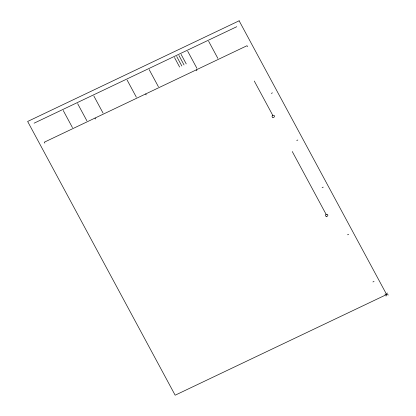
<?xml version="1.0" encoding="UTF-8"?>
<svg xmlns="http://www.w3.org/2000/svg" width="416" height="416" viewBox="0 0 416 416"><rect width="100%" height="100%" fill="white"/><g stroke="black" fill="none" stroke-linecap="round" stroke-linejoin="round"><path stroke-width="0.62" d="M386.017 296.093L387.27 292.963M34.102 123.178L236.777 26.697M271.326 93.376L272.423 92.851M296.728 140.514L297.83 139.994M322.13 187.658L323.232 187.132M347.537 234.801L348.639 234.276M372.939 281.944L374.041 281.419M384.93 294.076L388.357 294.98M247.536 46.66L247.021 45.708L44.346 142.184L44.855 143.135M254.275 81.042L272.787 115.383M292.266 151.538L326.134 214.386M208.65 41.283L217.87 58.391M187.72 51.246L196.94 68.354M196.352 69.826L196.862 70.777M181.111 54.392L186.233 63.898M178.911 55.437L184.033 64.943M176.706 56.488L181.828 65.993M174.502 57.538L179.624 67.044M149.167 69.597L158.387 86.705M145.683 93.948L146.193 94.895M127.14 80.085L136.36 97.193M93.818 95.945L103.038 113.053M95.014 118.066L95.524 119.018M77.636 103.646L86.856 120.754M63.232 110.505L72.452 127.613M239.132 20.8L27.643 121.472L175.152 395.2L386.641 294.528L239.132 20.8M272.886 117.38A1.227 1.071 -15.7 0 0 274.492 116.069A1.227 1.071 -15.7 0 0 272.511 115.554A1.227 1.071 -15.7 0 0 272.886 117.38M326.238 216.377A1.227 1.071 -15.7 0 0 327.839 215.067A1.227 1.071 -15.7 0 0 325.858 214.557A1.227 1.071 -15.7 0 0 326.238 216.377"/></g></svg>
